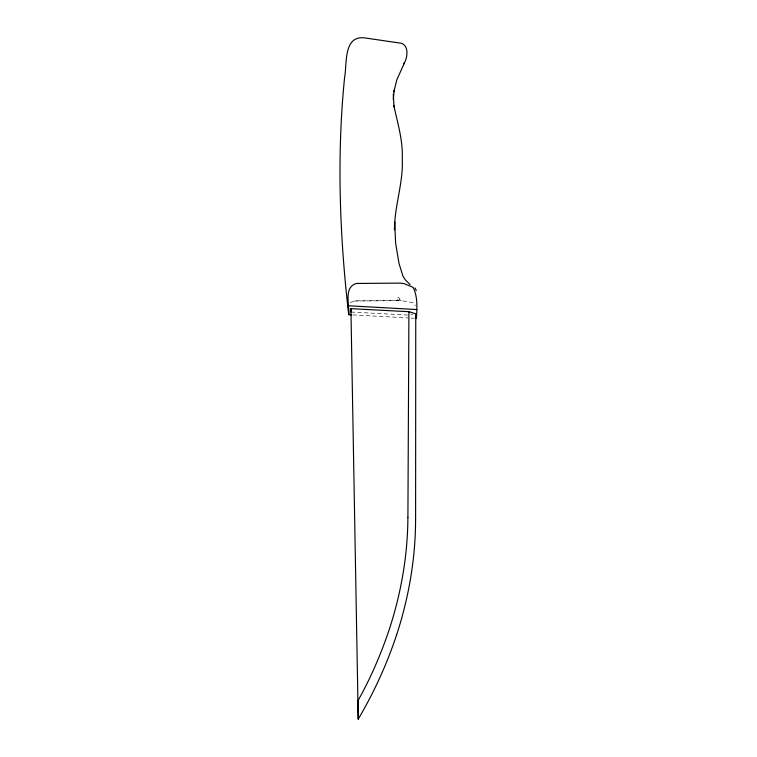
<?xml version="1.0" encoding="UTF-8"?>
<svg xmlns="http://www.w3.org/2000/svg" width="757" height="757" viewBox="0 0 757 757"><rect width="100%" height="100%" fill="white"/><g stroke="black" fill="none" stroke-linecap="round" stroke-linejoin="round"><path stroke-width="0.57" stroke-dasharray="3.79 2.84" d="M350.084 302.365L356.661 300.86L401.201 300.614L413.644 302.772L415.328 305.724M410.777 314.732L412.764 314.354M354.002 301.012L401.399 300.633M351.021 312.054L407.607 315.054M352.838 314.912L407.9 317.883M411.098 318.072L414.306 318.252M399.999 299.242L397.908 300.529L396.337 298.561L398.551 297.359L399.999 299.242"/><path stroke-width="1.14" d="M415.602 519.113L415.754 313.777L408.912 311.704L350.917 308.638L358.231 719.15C373.882 692.57 386.836 664.4 396.526 635.104M407.909 517.391L408.912 311.704M393.262 99.555L394.198 90.253L393.877 91.89L396.819 79.816L404.531 62.68L403.708 64.004C407.512 58.355 409.3 46.073 401.503 43.3L365.849 38.068C343.016 34.235 347.189 63.758 344.643 77.015C336.657 155.838 339.581 235.465 348.636 314.06L348.807 314.704L351.664 314.846M348.334 306.263L348.807 314.704M416.369 315.451A39.061 5.498 -86.2 0 1 416.435 317.808L416.445 318.385C416.975 308.137 417.911 296.791 413.114 287.367L404.134 283.62L400.491 283.109L356.5 283.459C343.555 286.988 349.583 304.409 348.636 314.06M416.918 309.547L348.513 305.762M410.086 284.575L405.515 280.062L402.97 276.163L399.015 263.521L395.627 243.224L394.662 221.82L394.501 229.863C394.397 205.79 403.509 182.759 402.251 158.591C403.046 140.376 397.529 122.908 393.791 105.346L394.075 107.002L393.243 94.313M415.082 288.029L416.274 290.518M350.917 308.638L351.021 312.054M358.231 719.15L357.881 700.887C370.353 678.622 380.582 655.136 388.757 630.978A439.741 357.181 -30.9 0 0 407.881 517.391M415.574 519.113A448.816 364.751 -31.1 0 1 396.554 635.114"/></g></svg>
